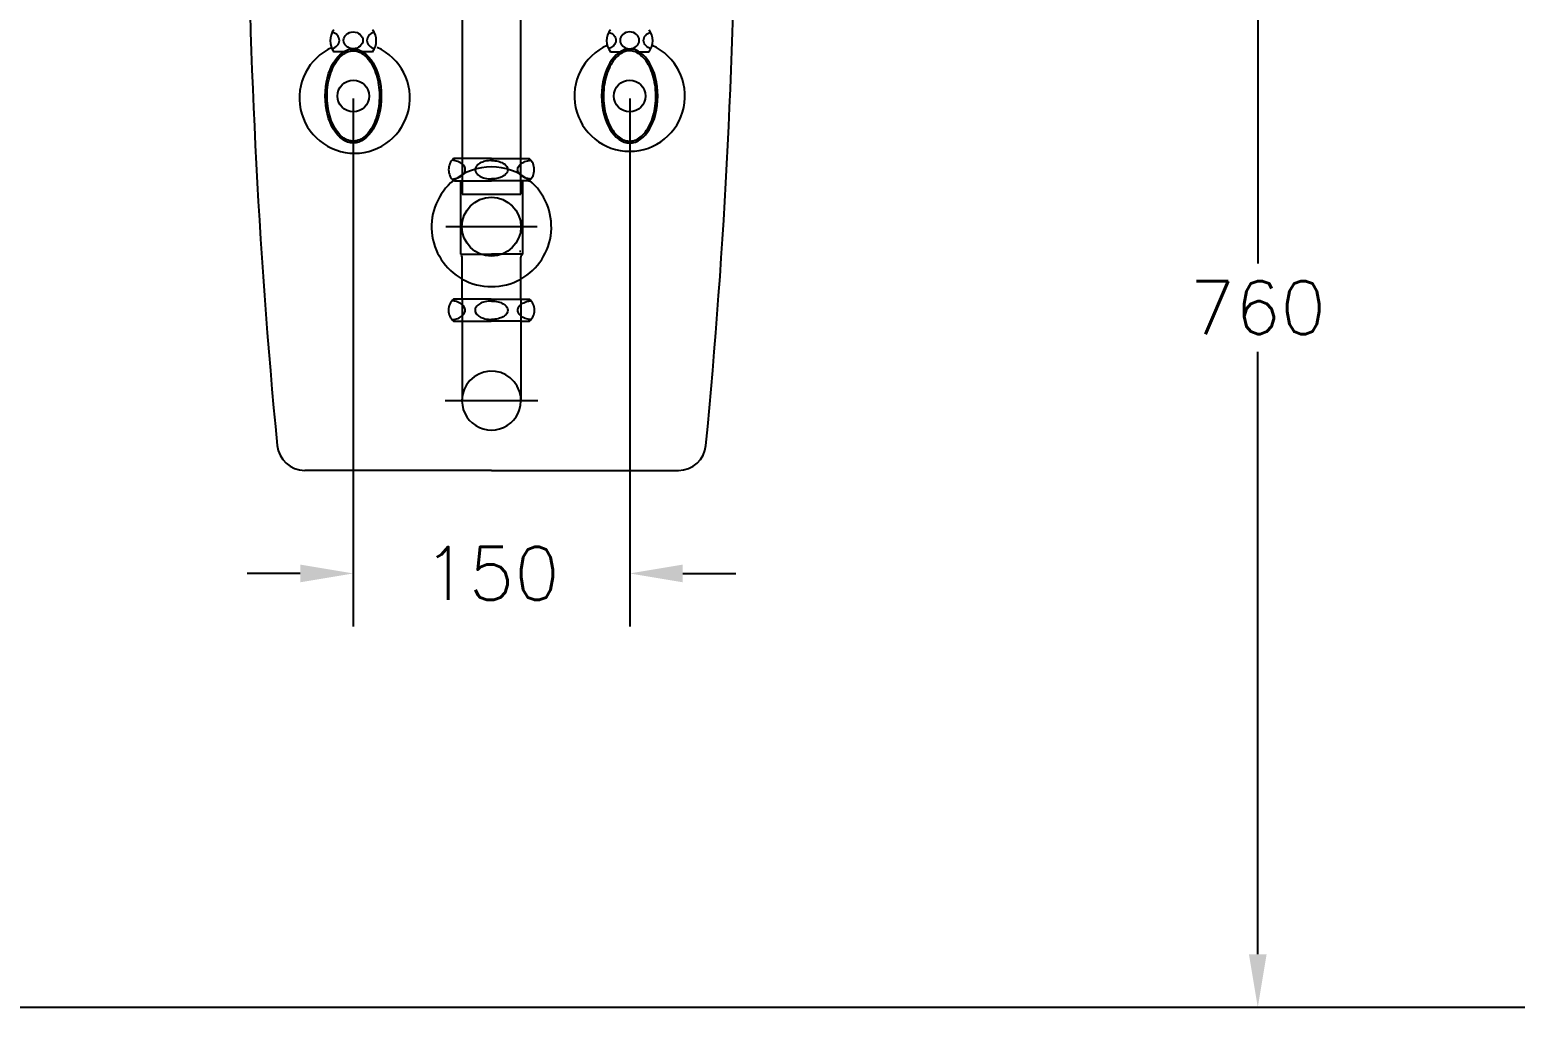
# Model space of a CAD drawing. Extents: x 63777 to 66202, y 58093 to 61523.
# Drawn here: x 64274 to 65080, y 58937 to 59467 of the extents above; entities that cross this region are included whole.
import ezdxf

# ---------------------------------------------------------------- set-up
doc = ezdxf.new("R2010")
doc.units = 0
doc.header["$MEASUREMENT"] = 0
doc.layers.get('0').update_dxf_attribs({"linetype": 'CONTINUOUS'})
doc.layers.get('Defpoints').update_dxf_attribs({"linetype": 'CONTINUOUS'})
for name, color, linetype in [('1', 1, 'CONTINUOUS'), ('3', 3, 'CONTINUOUS'), ('4', 3, 'CONTINUOUS'), ('6', 6, 'CONTINUOUS'), ('Dim', 4, 'CONTINUOUS')]:
    doc.layers.add(name, color=color, linetype=linetype)
doc.styles.get("Standard").update_dxf_attribs({"font": 'txt.shx', "bigfont": 'ghs.shx'})
doc.dimstyles.new('Standard$0', dxfattribs={"dimtxt": 0.18, "dimasz": 0.18, "dimexe": 0.18, "dimexo": 0.0625, "dimgap": 0.09, "dimtad": 0, "dimtih": 1, "dimtoh": 1, "dimdec": 4, "dimzin": 0, "dimdsep": 46, "dimtxsty": 'Standard', "dimcen": 0.09, "dimadec": 0, "dimazin": 0, "dimtfac": 1, "dimtdec": 4, "dimtofl": 0, "dimtmove": 0, "dimatfit": 3, "dimfxl": 0, "dimtolj": 1, "dimtzin": 0, "dimarcsym": 0})

# ---------------------------------------------------------------- blocks, each defined once
blk = doc.blocks.new('*D25')
at = {"layer": 'Defpoints', "color": 0}
for p in [(64449.43, 59440.04), (64599.43, 59440.04), (64599.43, 59172.22)]:
    blk.add_point(p, dxfattribs=at)
at = {"layer": 'Dim', "color": 0, "linetype": 'ByBlock', "lineweight": -2}
for p, q in [((64449.43, 59430.04), (64449.43, 59143.42)), ((64599.43, 59430.04), (64599.43, 59143.42)), ((64420.63, 59172.22), (64391.83, 59172.22)), ((64628.23, 59172.22), (64657.03, 59172.22))]:
    blk.add_line(p, q, dxfattribs=at)
at = {"layer": 'Dim', "color": 0}
for points in [[(64420.63, 59177.02), (64420.63, 59167.42), (64449.43, 59172.22)], [(64628.23, 59177.02), (64628.23, 59167.42), (64599.43, 59172.22)]]:
    blk.add_solid(points, dxfattribs=at)
at = {"layer": 'Dim', "color": 0, "insert": (64524.43, 59172.22), "char_height": 28.8, "attachment_point": 5}
blk.add_mtext('\\A1;150', dxfattribs=at)
blk = doc.blocks.new('*D27')
at = {"layer": 'Defpoints', "color": 0}
for p in [(64890.43, 59696.43), (64890.43, 58936.67), (64940.24, 58936.67)]:
    blk.add_point(p, dxfattribs=at)
at = {"layer": 'Dim', "color": 0, "linetype": 'ByBlock', "lineweight": -2}
for p, q in [((64900.43, 59696.43), (64969.04, 59696.43)), ((64940.24, 59667.63), (64940.24, 59340.55)), ((64940.24, 58965.47), (64940.24, 59292.55)), ((64900.43, 58936.67), (64969.04, 58936.67))]:
    blk.add_line(p, q, dxfattribs=at)
at = {"layer": 'Dim', "color": 0}
for points in [[(64935.44, 59667.63), (64945.04, 59667.63), (64940.24, 59696.43)], [(64935.44, 58965.47), (64945.04, 58965.47), (64940.24, 58936.67)]]:
    blk.add_solid(points, dxfattribs=at)
at = {"layer": 'Dim', "color": 0, "insert": (64940.24, 59316.55), "char_height": 28.8, "attachment_point": 5}
blk.add_mtext('\\A1;760', dxfattribs=at)

msp = doc.modelspace()

# ---------------------------------------------------------------- linework, layer by layer
for q in [(64423.07, 59228.17, -9.25), (64625.88, 59228.17, -9.25)]:
    msp.add_line((64524.47, 59228.17, -9.25), q)
for centre, radius, start, end in [((67891.96, 59577.87, -9.25), 3500, 180.15873, 185.51112), ((61156.99, 59577.87, -9.25), 3500, 354.48888, 359.84127), ((64423.07, 59243.17, -9.25), 15, 185.51112, 270), ((64625.88, 59243.17, -9.25), 15, 270, 354.48888)]:
    msp.add_arc(centre, radius, start, end)
at = {"layer": '1', "color": 0}
msp.add_line((64222.99, 58936.67), (65724.79, 58936.67), dxfattribs=at)
at = {"layer": '3', "color": 0}
for p, q in [((64508.55, 59474.19), (64508.55, 59378.1)), ((64540.3, 59378.1), (64540.3, 59474.19)), ((64508.55, 59378.1), (64540.3, 59378.1)), ((64540.3, 59347.02), (64539.6, 59347.02))]:
    msp.add_line(p, q, dxfattribs=at)
at = {"layer": '4', "color": 0}
for p, q in [((64508.18, 59397.42), (64503.89, 59397.42)), ((64524.43, 59397.42), (64508.18, 59397.42)), ((64524.43, 59397.42), (64540.68, 59397.42)), ((64540.68, 59397.42), (64544.97, 59397.42)), ((64504.28, 59385.42), (64503.89, 59385.42)), ((64504.28, 59385.42), (64524.43, 59385.42)), ((64507.63, 59385.42), (64507.63, 59345.64)), ((64544.58, 59385.42), (64524.43, 59385.42)), ((64541.23, 59385.42), (64541.23, 59345.64)), ((64544.58, 59385.42), (64544.97, 59385.42)), ((64549.2, 59360.39), (64499.65, 59360.39)), ((64507.63, 59345.64), (64524.43, 59345.64)), ((64508.55, 59320.82), (64508.55, 59344)), ((64541.23, 59345.64), (64524.43, 59345.64)), ((64540.3, 59320.82), (64540.3, 59344)), ((64508.55, 59321.12), (64503.81, 59321.12)), ((64524.35, 59321.12), (64508.55, 59321.12)), ((64508.55, 59320.82), (64508.55, 59265.92)), ((64524.35, 59321.12), (64524.43, 59321.12)), ((64524.51, 59321.12), (64524.43, 59321.12)), ((64524.51, 59321.12), (64540.3, 59321.12)), ((64540.3, 59321.12), (64545.05, 59321.12)), ((64540.3, 59320.82), (64540.3, 59265.92)), ((64503.81, 59309.12), (64508.55, 59309.12)), ((64508.55, 59309.12), (64524.35, 59309.12)), ((64540.3, 59309.12), (64524.51, 59309.12)), ((64540.3, 59309.12), (64545.05, 59309.12)), ((64549.6, 59265.92), (64499.25, 59265.92))]:
    msp.add_line(p, q, dxfattribs=at)
for points in [[(64510.23, 59391.42, 0.155217), (64509.64, 59393.28, 0.106747), (64507.58, 59395.17, 0.073043), (64504.81, 59396.29, 0.028511), (64503.08, 59396.61, 0.059523)], [(64524.43, 59396.42, 0.057537), (64520.87, 59396.01, 0.071219), (64518.17, 59394.96, 0.106373), (64516.15, 59393.16, 0.159483)], [(64524.43, 59396.42, -0.057537), (64527.98, 59396.01, -0.071219), (64530.68, 59394.96, -0.106373), (64532.71, 59393.16, -0.159483)], [(64538.62, 59391.42, -0.155217), (64539.21, 59393.28, -0.106747), (64541.27, 59395.17, -0.073043), (64544.04, 59396.29, -0.028511), (64545.77, 59396.61, -0.059523)], [(64503.08, 59386.24, 0.028511), (64504.81, 59386.56, 0.073043), (64507.58, 59387.68, 0.106747), (64509.64, 59389.57, 0.155217), (64510.23, 59391.42, 0.155217)], [(64516.15, 59393.16, 0.32729), (64516.15, 59389.69, 0.106373), (64518.17, 59387.89, 0.071219), (64520.87, 59386.84, 0.057537), (64524.43, 59386.42, 0.057537)], [(64532.71, 59393.16, -0.32729), (64532.71, 59389.69, -0.106373), (64530.68, 59387.89, -0.071219), (64527.98, 59386.84, -0.057537), (64524.43, 59386.42, -0.057537)], [(64545.77, 59386.24, -0.028511), (64544.04, 59386.56, -0.073043), (64541.27, 59387.68, -0.106747), (64539.21, 59389.57, -0.155217), (64538.62, 59391.42, -0.155217)], [(64508.55, 59318.11, 0.049056), (64507.5, 59318.87, 0.073043), (64504.73, 59319.99, 0.028511), (64503, 59320.31)], [(64510.15, 59315.12, 0.155217), (64509.56, 59316.98, 0.054411), (64508.61, 59318.06, 0.054411)], [(64508.61, 59312.19, 0.054321), (64509.56, 59313.27, 0.155217), (64510.15, 59315.12)], [(64516.07, 59316.86, 0.32729), (64516.07, 59313.39, 0.106373), (64518.09, 59311.59, 0.071219), (64520.79, 59310.54, 0.057537), (64524.35, 59310.12, 0.057537)], [(64524.43, 59320.12, 0.05879), (64520.79, 59319.71, 0.071219), (64518.09, 59318.66, 0.106373), (64516.07, 59316.86, 0.159483)], [(64524.43, 59320.12, -0.05879), (64528.06, 59319.71, -0.071219), (64530.76, 59318.66, -0.106373), (64532.79, 59316.86, -0.159483)], [(64532.79, 59316.86, -0.32729), (64532.79, 59313.39, -0.106373), (64530.76, 59311.59, -0.071219), (64528.06, 59310.54, -0.057537), (64524.51, 59310.12, -0.057537)], [(64538.7, 59315.12, -0.155217), (64539.29, 59316.98, -0.05495), (64540.25, 59318.07, -0.05495)], [(64540.25, 59312.19, -0.054539), (64539.29, 59313.27, -0.155217), (64538.7, 59315.12)], [(64540.3, 59318.11, -0.049056), (64541.35, 59318.87, -0.073043), (64544.12, 59319.99, -0.028511), (64545.85, 59320.31)], [(64503, 59309.94, 0.028511), (64504.73, 59310.26, 0.073043), (64507.5, 59311.38, 0.049056), (64508.55, 59312.14, 0.049056)], [(64545.85, 59309.94, -0.028511), (64544.12, 59310.26, -0.073043), (64541.35, 59311.38, -0.049056), (64540.3, 59312.14, -0.049056)]]:
    msp.add_lwpolyline(points, format="xyb", dxfattribs=at)
msp.add_circle((64524.43, 59360.42), 16, dxfattribs=at)
for centre, radius, start, end in [((64509.18, 59391.42), 8, 131.40962, 228.59038), ((64539.68, 59391.42), 8, 311.40962, 48.59038), ((64524.43, 59360.42), 32.5, 50.55292, 129.44708), ((64524.43, 59360.42), 32.5, 129.44708, 240.76049), ((64524.43, 59360.42), 32.5, 299.23951, 50.55292), ((64507.63, 59344), 0.925, 0, 58.70259), ((64541.23, 59344), 0.925, 121.29741, 180), ((64540.23, 59345.64), 1, 301.29741, 0), ((64524.43, 59360.42), 32.5, 240.76049, 299.23951), ((64509.1, 59315.12), 8, 131.40962, 228.59038), ((64539.76, 59315.12), 8, 311.40962, 48.59038), ((64524.43, 59266.05), 16, 7.16664, 180), ((64524.43, 59266.05), 16, 172.83336, 7.16664)]:
    msp.add_arc(centre, radius, start, end, dxfattribs=at)
at = {"layer": '6', "color": 0}
for p, q in [((64444.29, 59455.42), (64438.93, 59455.42)), ((64459.93, 59455.42), (64454.57, 59455.42)), ((64588.93, 59455.42), (64594.29, 59455.42)), ((64604.57, 59455.42), (64609.93, 59455.42))]:
    msp.add_line(p, q, dxfattribs=at)
for centre in [(64449.43, 59431.42), (64599.43, 59431.42)]:
    msp.add_circle(centre, 8.62, dxfattribs=at)
for centre, radius, start, end in [((64446.93, 59461.42), 10, 143.1301, 216.8699), ((64451.93, 59461.42), 10, 323.1301, 36.8699), ((64596.93, 59461.42), 10, 143.1301, 216.8699), ((64601.93, 59461.42), 10, 323.1301, 36.8699), ((64450.18, 59430.36), 30, 113.91725, 66.08275), ((64599.43, 59431.42), 30, 113.91725, 66.08275)]:
    msp.add_arc(centre, radius, start, end, dxfattribs=at)
for centre, major_axis, start_param, end_param in [((64436.65, 59461.65), (-5.23, 0), 1.800504, 4.443058), ((64462.11, 59461.65), (5.23, 0), 1.824119, 4.49897)]:
    msp.add_ellipse(centre, major_axis=major_axis, ratio=0.866391, start_param=start_param, end_param=end_param, dxfattribs=at)
for centre, major_axis, ratio in [((64449.43, 59461.65), (5.23, 0), 0.866391), ((64449.43, 59431.42), (0, 25.5), 0.596529)]:
    msp.add_ellipse(centre, major_axis=major_axis, ratio=ratio, dxfattribs=at)
at = {"layer": '6', "color": 0, "extrusion": (0, 0, -1)}
for centre, major_axis, start_param, end_param in [((64586.74, 59461.65), (-5.23, 0), 1.824119, 4.49897), ((64612.2, 59461.65), (5.23, 0), 1.800504, 4.443058)]:
    msp.add_ellipse(centre, major_axis=major_axis, ratio=0.866391, start_param=start_param, end_param=end_param, dxfattribs=at)
for centre, major_axis, ratio in [((64599.43, 59461.65), (-5.23, 0), 0.866391), ((64599.43, 59431.42), (0, 25.5), 0.596529)]:
    msp.add_ellipse(centre, major_axis=major_axis, ratio=ratio, dxfattribs=at)
at = {"layer": '6', "color": 0}
for points in [[(64449.43, 59455.92), (64447.35, 59455.92), (64445.25, 59455.12), (64441.35, 59451.87), (64439.58, 59449.43), (64436.85, 59443.4), (64435.9, 59439.82), (64435.05, 59432.31), (64435.15, 59428.38), (64436.38, 59421.02), (64437.51, 59417.6), (64440.53, 59412.01), (64442.4, 59409.85), (64446.41, 59407.21), (64448.52, 59406.71), (64452.67, 59407.31), (64454.75, 59408.43), (64458.5, 59412.26), (64460.15, 59414.97), (64462.57, 59421.39), (64463.33, 59425.1), (64463.79, 59432.71), (64463.49, 59436.61), (64461.89, 59443.76), (64460.59, 59446.99), (64457.32, 59452.1), (64455.35, 59453.96), (64452.04, 59455.61), (64450.73, 59455.92), (64449.43, 59455.92)], [(64599.43, 59455.92), (64601.51, 59455.92), (64603.61, 59455.12), (64607.5, 59451.87), (64609.28, 59449.43), (64612, 59443.4), (64612.95, 59439.82), (64613.8, 59432.31), (64613.7, 59428.38), (64612.47, 59421.02), (64611.34, 59417.6), (64608.33, 59412.01), (64606.45, 59409.85), (64602.44, 59407.21), (64600.34, 59406.71), (64596.18, 59407.31), (64594.1, 59408.43), (64590.35, 59412.26), (64588.7, 59414.97), (64586.29, 59421.39), (64585.52, 59425.1), (64585.06, 59432.71), (64585.36, 59436.61), (64586.97, 59443.76), (64588.27, 59446.99), (64591.54, 59452.1), (64593.5, 59453.96), (64596.82, 59455.61), (64598.12, 59455.92), (64599.43, 59455.92)]]:
    msp.add_open_spline(points, degree=3, knots=[0, 0, 0, 0, 0.46111, 0.46111, 0.922219, 0.922219, 1.383329, 1.383329, 1.844439, 1.844439, 2.305549, 2.305549, 2.766658, 2.766658, 3.227768, 3.227768, 3.688878, 3.688878, 4.149988, 4.149988, 4.611097, 4.611097, 5.072207, 5.072207, 5.533317, 5.533317, 5.994427, 5.994427, 6.283185, 6.283185, 6.283185, 6.283185], dxfattribs=at)

# ---------------------------------------------------------------- dimensions: what is measured, and where the dimension line sits
at = {"layer": 'Dim', "color": 0}
dim = msp.add_linear_dim(base=(64940.24, 58936.67), p1=(64890.43, 59696.43), p2=(64890.43, 58936.67), angle=90, dimstyle='Standard$0', override={"dimscale": 160, "dimgap": 0.06, "dimdec": 0, "dimarcsym": 1}, dxfattribs=at)
dim.commit()
dim.dimension.update_dxf_attribs({"geometry": '*D27', "text_midpoint": (64940.24, 59316.55)})
dim = msp.add_linear_dim(base=(64599.43, 59172.22), p1=(64449.43, 59440.04), p2=(64599.43, 59440.04), dimstyle='Standard$0', override={"dimscale": 160, "dimgap": 0.06, "dimdec": 0, "dimarcsym": 1}, dxfattribs=at)
dim.commit()
dim.dimension.update_dxf_attribs({"geometry": '*D25', "text_midpoint": (64524.43, 59172.22)})

doc.saveas('drawing.dxf')
